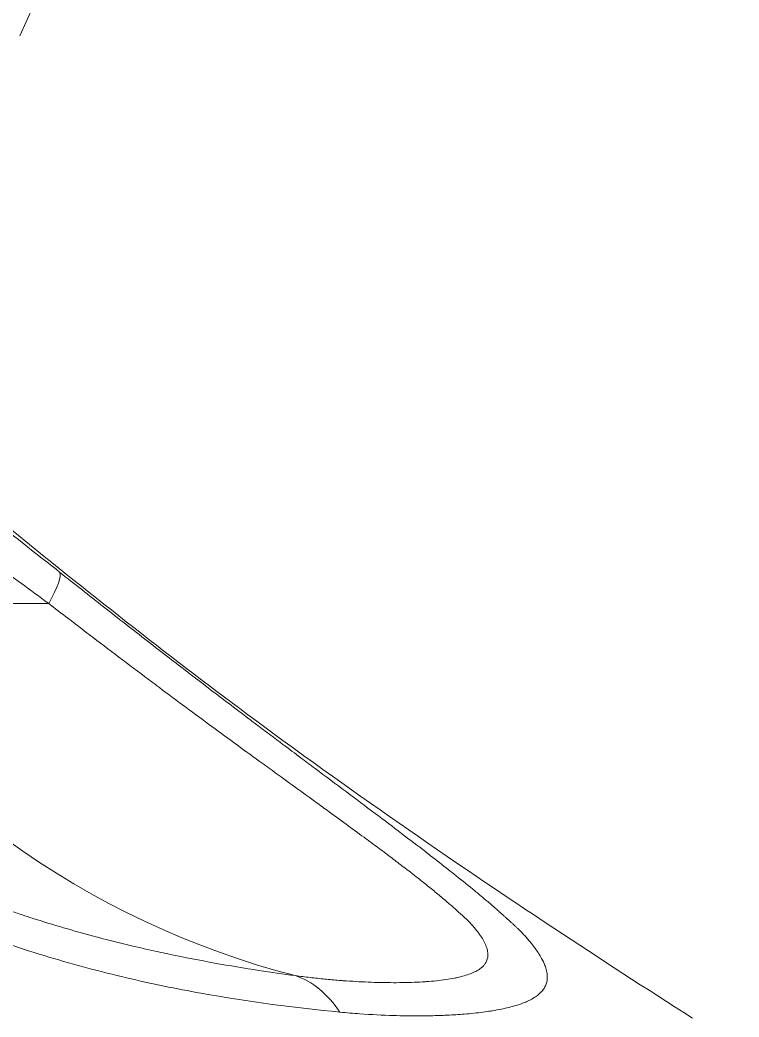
# Model space of a CAD drawing. Header units: millimetres. Extents: x -2122 to 22797, y 3569 to 89276.
# Drawn here: x 9603.5 to 9647, y 88247.2 to 88307.5 of the extents above; entities that cross this region are included whole.
import ezdxf

# ---------------------------------------------------------------- set-up
doc = ezdxf.new("R2010")
doc.units = ezdxf.units.MM
doc.header["$LTSCALE"] = 20
doc.layers.add('IA-DIBUJO', color=3, linetype='Continuous', lineweight=30)

msp = doc.modelspace()

# ---------------------------------------------------------------- linework, layer by layer
at = {"layer": 'IA-DIBUJO', "color": 3, "linetype": 'Continuous', "lineweight": 0, "extrusion": (1.41875e-14, 1, -2.22045e-16)}
for p, q in [((9603.542, 88306.523, 1283.424), (9750.097, 88631.431, 1283.424)), ((9605.284, 88272.206, 1283.424), (9588.967, 88272.206, 1283.424))]:
    msp.add_line(p, q, dxfattribs=at)
at = {"layer": 'IA-DIBUJO', "color": 3, "linetype": 'Continuous', "lineweight": 0, "extrusion": (-3.16777e-30, -2.22045e-16, -1)}
msp.add_ellipse((9599.786, 88266.395, 1283.424), major_axis=(6.13, 7.745), ratio=0.120645, start_param=0.051513, end_param=0.632064, dxfattribs=at)
at = {"layer": 'IA-DIBUJO', "color": 3, "linetype": 'Continuous', "lineweight": 0, "extrusion": (-3.15025e-30, -2.22045e-16, -1)}
msp.add_ellipse((9632.64, 88306.604, 1283.424), major_axis=(0, -58.462), ratio=0.92388, start_param=0.232467, end_param=0.941746, dxfattribs=at)
at = {"layer": 'IA-DIBUJO', "color": 3, "linetype": 'Continuous', "lineweight": 0}
msp.add_ellipse((9618.095, 88240.103, 1283.424), major_axis=(1.39, 9.779), ratio=0.641984, start_param=-0.625589, end_param=-0.115241, dxfattribs=at)
for points, knots in [([(9644.231, 88247.14, 1283.424), (9641.421, 88248.933, 1283.424), (9638.623, 88250.745, 1283.424), (9629.558, 88256.735, 1283.424), (9623.357, 88261.02, 1283.424), (9612.371, 88269.169, 1283.424), (9607.544, 88272.981, 1283.424), (9601.521, 88277.892, 1283.424), (9600.265, 88278.922, 1283.424), (9599.01, 88279.951, 1283.424)], [0, 0, 0, 0, 10.000273, 10.000273, 32.595067, 32.595067, 51.03682, 51.03682, 55.908291, 55.908291, 55.908291, 55.908291]), ([(9598.889, 88279.612, 1283.424), (9599.154, 88279.411, 1283.424), (9599.425, 88279.204, 1283.424), (9599.983, 88278.775, 1283.424), (9600.274, 88278.551, 1283.424), (9601.149, 88277.873, 1283.424), (9601.737, 88277.414, 1283.424), (9603.517, 88276.019, 1283.424), (9604.723, 88275.065, 1283.424), (9605.956, 88274.091, 1283.424)], [0.000042767, 0.000042767, 0.000042767, 0.000042767, 0.000595908, 0.000595908, 0.001191875, 0.001191875, 0.00238381, 0.00238381, 0.00476768, 0.00476768, 0.00476768, 0.00476768]), ([(9605.284, 88272.206, 1283.424), (9604.171, 88273.022, 1283.424), (9603.082, 88273.82, 1283.424), (9602.011, 88274.597, 1283.424), (9600.944, 88275.371, 1283.424), (9599.895, 88276.125, 1283.424), (9598.861, 88276.848, 1283.424)], [0, 0, 0, 0, 0.002106825, 0.002106825, 0.002106825, 0.004207791, 0.004207791, 0.004207791, 0.004207791]), ([(9605.956, 88274.091, 1283.424), (9606.398, 88273.742, 1283.424), (9606.84, 88273.393, 1283.424), (9607.722, 88272.698, 1283.424), (9608.162, 88272.352, 1283.424), (9609.043, 88271.661, 1283.424), (9609.483, 88271.316, 1283.424), (9610.364, 88270.629, 1283.424), (9610.805, 88270.285, 1283.424), (9611.688, 88269.6, 1283.424), (9612.131, 88269.257, 1283.424), (9612.946, 88268.629, 1283.424), (9613.318, 88268.342, 1283.424), (9614.102, 88267.741, 1283.424), (9614.515, 88267.426, 1283.424), (9615.338, 88266.797, 1283.424), (9615.75, 88266.485, 1283.424), (9616.571, 88265.862, 1283.424), (9616.981, 88265.552, 1283.424), (9617.453, 88265.196, 1283.424), (9617.515, 88265.148, 1283.424), (9618.156, 88264.665, 1283.424), (9618.731, 88264.233, 1283.424), (9619.369, 88263.754, 1283.424), (9619.437, 88263.703, 1283.424), (9619.848, 88263.395, 1283.424), (9620.191, 88263.138, 1283.424), (9620.823, 88262.665, 1283.424), (9621.113, 88262.448, 1283.424), (9622.033, 88261.761, 1283.424), (9622.656, 88261.295, 1283.424), (9623.865, 88260.391, 1283.424), (9624.451, 88259.952, 1283.424), (9625.569, 88259.112, 1283.424), (9626.102, 88258.71, 1283.424), (9627.123, 88257.934, 1283.424), (9627.613, 88257.56, 1283.424), (9628.192, 88257.114, 1283.424), (9628.291, 88257.038, 1283.424), (9628.752, 88256.68, 1283.424), (9629.107, 88256.403, 1283.424), (9629.616, 88256.003, 1283.424), (9629.778, 88255.875, 1283.424), (9630.333, 88255.433, 1283.424), (9630.714, 88255.124, 1283.424), (9631.172, 88254.748, 1283.424), (9631.262, 88254.673, 1283.424), (9631.488, 88254.486, 1283.424), (9631.624, 88254.372, 1283.424), (9631.786, 88254.235, 1283.424), (9631.816, 88254.21, 1283.424), (9631.899, 88254.14, 1283.424), (9631.951, 88254.095, 1283.424), (9632.031, 88254.026, 1283.424), (9632.059, 88254.002, 1283.424), (9632.115, 88253.953, 1283.424), (9632.143, 88253.929, 1283.424), (9632.2, 88253.879, 1283.424), (9632.229, 88253.854, 1283.424), (9632.288, 88253.802, 1283.424), (9632.318, 88253.775, 1283.424), (9632.379, 88253.721, 1283.424), (9632.41, 88253.693, 1283.424), (9632.475, 88253.636, 1283.424), (9632.508, 88253.606, 1283.424), (9632.562, 88253.558, 1283.424), (9632.583, 88253.539, 1283.424), (9632.653, 88253.477, 1283.424), (9632.703, 88253.433, 1283.424), (9632.795, 88253.35, 1283.424), (9632.838, 88253.311, 1283.424), (9632.922, 88253.236, 1283.424), (9632.963, 88253.199, 1283.424), (9633.043, 88253.127, 1283.424), (9633.083, 88253.091, 1283.424), (9633.144, 88253.036, 1283.424), (9633.167, 88253.016, 1283.424), (9633.237, 88252.952, 1283.424), (9633.284, 88252.909, 1283.424), (9633.378, 88252.823, 1283.424), (9633.425, 88252.78, 1283.424), (9633.514, 88252.698, 1283.424), (9633.557, 88252.659, 1283.424), (9633.644, 88252.579, 1283.424), (9633.687, 88252.539, 1283.424), (9633.735, 88252.495, 1283.424), (9633.74, 88252.489, 1283.424), (9633.746, 88252.484, 1283.424)], [0, 0, 0, 0, 0.00085251, 0.00085251, 0.00170236, 0.00170236, 0.00255038, 0.00255038, 0.00339841, 0.00339841, 0.00424835, 0.00424835, 0.00496213, 0.00496213, 0.00575154, 0.00575154, 0.00653777, 0.00653777, 0.00732252, 0.00732252, 0.00744319, 0.00744319, 0.00855278, 0.00855278, 0.00868372, 0.00868372, 0.0093531, 0.0093531, 0.00992425, 0.00992425, 0.01118259, 0.01118259, 0.01240532, 0.01240532, 0.0135571, 0.0135571, 0.01465739, 0.01465739, 0.01488638, 0.01488638, 0.0157277, 0.0157277, 0.01612691, 0.01612691, 0.01712065, 0.01712065, 0.01736745, 0.01736745, 0.01774629, 0.01774629, 0.0178324, 0.0178324, 0.01798771, 0.01798771, 0.01807198, 0.01807198, 0.01815835, 0.01815835, 0.01824719, 0.01824719, 0.01834095, 0.01834095, 0.0184382, 0.0184382, 0.01854286, 0.01854286, 0.01860798, 0.01860798, 0.01876304, 0.01876304, 0.01889938, 0.01889938, 0.01902974, 0.01902974, 0.01915589, 0.01915589, 0.01922824, 0.01922824, 0.01938331, 0.01938331, 0.01953838, 0.01953838, 0.01968216, 0.01968216, 0.01982919, 0.01982919, 0.01984851, 0.01984851, 0.01984851, 0.01984851]), ([(9620.197, 88249.714, 1283.424), (9620.5, 88249.673, 1283.424), (9620.798, 88249.635, 1283.424), (9621.391, 88249.566, 1283.424), (9621.685, 88249.534, 1283.424), (9622.27, 88249.476, 1283.424), (9622.56, 88249.45, 1283.424), (9622.934, 88249.42, 1283.424), (9623.021, 88249.414, 1283.424), (9623.361, 88249.388, 1283.424), (9623.613, 88249.372, 1283.424), (9624.112, 88249.343, 1283.424), (9624.359, 88249.33, 1283.424), (9624.848, 88249.31, 1283.424), (9625.091, 88249.302, 1283.424), (9625.478, 88249.293, 1283.424), (9625.624, 88249.291, 1283.424), (9626.021, 88249.286, 1283.424), (9626.268, 88249.286, 1283.424), (9626.753, 88249.29, 1283.424), (9626.991, 88249.295, 1283.424), (9627.456, 88249.311, 1283.424), (9627.684, 88249.321, 1283.424), (9627.981, 88249.339, 1283.424), (9628.056, 88249.344, 1283.424), (9628.338, 88249.364, 1283.424), (9628.54, 88249.382, 1283.424), (9628.933, 88249.422, 1283.424), (9629.123, 88249.446, 1283.424), (9629.486, 88249.499, 1283.424), (9629.66, 88249.528, 1283.424), (9629.916, 88249.578, 1283.424), (9630.004, 88249.597, 1283.424), (9630.24, 88249.652, 1283.424), (9630.383, 88249.69, 1283.424), (9630.648, 88249.772, 1283.424), (9630.771, 88249.816, 1283.424), (9630.996, 88249.909, 1283.424), (9631.098, 88249.958, 1283.424), (9631.278, 88250.059, 1283.424), (9631.358, 88250.112, 1283.424), (9631.484, 88250.21, 1283.424), (9631.534, 88250.255, 1283.424), (9631.624, 88250.349, 1283.424), (9631.663, 88250.399, 1283.424), (9631.726, 88250.493, 1283.424), (9631.751, 88250.536, 1283.424), (9631.807, 88250.659, 1283.424), (9631.831, 88250.74, 1283.424), (9631.856, 88250.911, 1283.424), (9631.858, 88251, 1283.424), (9631.838, 88251.191, 1283.424), (9631.816, 88251.293, 1283.424), (9631.75, 88251.499, 1283.424), (9631.707, 88251.603, 1283.424), (9631.602, 88251.815, 1283.424), (9631.54, 88251.923, 1283.424), (9631.396, 88252.146, 1283.424), (9631.314, 88252.261, 1283.424), (9631.209, 88252.395, 1283.424), (9631.197, 88252.411, 1283.424), (9631.083, 88252.554, 1283.424), (9630.972, 88252.684, 1283.424), (9630.726, 88252.949, 1283.424), (9630.591, 88253.084, 1283.424), (9630.348, 88253.312, 1283.424), (9630.249, 88253.403, 1283.424), (9630.09, 88253.546, 1283.424), (9630.032, 88253.599, 1283.424), (9629.839, 88253.772, 1283.424), (9629.701, 88253.894, 1283.424), (9629.529, 88254.044, 1283.424), (9629.498, 88254.07, 1283.424), (9629.284, 88254.256, 1283.424), (9629.094, 88254.418, 1283.424), (9628.7, 88254.746, 1283.424), (9628.495, 88254.913, 1283.424), (9628.071, 88255.254, 1283.424), (9627.852, 88255.428, 1283.424), (9627.461, 88255.734, 1283.424), (9627.293, 88255.865, 1283.424), (9626.888, 88256.178, 1283.424), (9626.648, 88256.361, 1283.424), (9626.161, 88256.731, 1283.424), (9625.913, 88256.918, 1283.424), (9625.412, 88257.294, 1283.424), (9625.157, 88257.483, 1283.424), (9624.721, 88257.806, 1283.424), (9624.541, 88257.939, 1283.424), (9624.002, 88258.337, 1283.424), (9623.639, 88258.603, 1283.424), (9622.893, 88259.147, 1283.424), (9622.511, 88259.425, 1283.424), (9621.873, 88259.889, 1283.424), (9621.62, 88260.072, 1283.424), (9620.924, 88260.577, 1283.424), (9620.478, 88260.9, 1283.424), (9619.569, 88261.558, 1283.424), (9619.107, 88261.893, 1283.424), (9618.495, 88262.336, 1283.424), (9618.35, 88262.442, 1283.424), (9617.703, 88262.911, 1283.424), (9617.201, 88263.276, 1283.424), (9616.184, 88264.019, 1283.424), (9615.669, 88264.396, 1283.424), (9614.629, 88265.159, 1283.424), (9614.106, 88265.545, 1283.424), (9613.046, 88266.328, 1283.424), (9612.511, 88266.726, 1283.424), (9611.897, 88267.184, 1283.424), (9611.818, 88267.243, 1283.424), (9611.146, 88267.745, 1283.424), (9610.554, 88268.19, 1283.424), (9609.372, 88269.083, 1283.424), (9608.782, 88269.53, 1283.424), (9607.608, 88270.424, 1283.424), (9607.024, 88270.87, 1283.424), (9606.055, 88271.614, 1283.424), (9605.669, 88271.909, 1283.424), (9605.284, 88272.206, 1283.424)], [0, 0, 0, 0, 0.00062223, 0.00062223, 0.0012506, 0.0012506, 0.00188835, 0.00188835, 0.0020816, 0.0020816, 0.00265194, 0.00265194, 0.00322559, 0.00322559, 0.00380488, 0.00380488, 0.00416319, 0.00416319, 0.00478456, 0.00478456, 0.00540861, 0.00540861, 0.00603331, 0.00603331, 0.00624479, 0.00624479, 0.00683992, 0.00683992, 0.00743223, 0.00743223, 0.0080128, 0.0080128, 0.00832638, 0.00832638, 0.00887589, 0.00887589, 0.00941196, 0.00941196, 0.00992762, 0.00992762, 0.01040798, 0.01040798, 0.01077502, 0.01077502, 0.01114421, 0.01114421, 0.01144877, 0.01144877, 0.01196917, 0.01196917, 0.01248957, 0.01248957, 0.01302645, 0.01302645, 0.01353037, 0.01353037, 0.01401395, 0.01401395, 0.01450486, 0.01450486, 0.01457117, 0.01457117, 0.01509342, 0.01509342, 0.01561197, 0.01561197, 0.01594378, 0.01594378, 0.01613236, 0.01613236, 0.01655995, 0.01655995, 0.01665276, 0.01665276, 0.01720211, 0.01720211, 0.01775722, 0.01775722, 0.01832023, 0.01832023, 0.01873436, 0.01873436, 0.01930074, 0.01930074, 0.01986428, 0.01986428, 0.02042562, 0.02042562, 0.02081595, 0.02081595, 0.02158851, 0.02158851, 0.02238148, 0.02238148, 0.02289755, 0.02289755, 0.02379056, 0.02379056, 0.02469737, 0.02469737, 0.02497914, 0.02497914, 0.0259483, 0.0259483, 0.02694381, 0.02694381, 0.02795534, 0.02795534, 0.02898965, 0.02898965, 0.02914234, 0.02914234, 0.03028779, 0.03028779, 0.03142963, 0.03142963, 0.03255994, 0.03255994, 0.03330553, 0.03330553, 0.03330553, 0.03330553]), ([(9587.184, 88261.788, 1283.424), (9587.345, 88261.668, 1283.424), (9587.506, 88261.549, 1283.424), (9587.668, 88261.431, 1283.424), (9587.833, 88261.31, 1283.424), (9587.998, 88261.19, 1283.424), (9588.164, 88261.07, 1283.424), (9588.178, 88261.06, 1283.424), (9588.193, 88261.05, 1283.424), (9588.207, 88261.039, 1283.424), (9588.378, 88260.916, 1283.424), (9588.55, 88260.794, 1283.424), (9588.722, 88260.673, 1283.424), (9588.795, 88260.622, 1283.424), (9588.868, 88260.571, 1283.424), (9588.941, 88260.52, 1283.424), (9589.04, 88260.451, 1283.424), (9589.139, 88260.383, 1283.424), (9589.239, 88260.315, 1283.424), (9589.712, 88259.992, 1283.424), (9590.189, 88259.679, 1283.424), (9590.671, 88259.376, 1283.424), (9590.76, 88259.32, 1283.424), (9590.849, 88259.264, 1283.424), (9590.939, 88259.209, 1283.424), (9591.071, 88259.127, 1283.424), (9591.203, 88259.045, 1283.424), (9591.336, 88258.965, 1283.424), (9591.885, 88258.631, 1283.424), (9592.439, 88258.31, 1283.424), (9592.997, 88258, 1283.424), (9593.157, 88257.911, 1283.424), (9593.318, 88257.823, 1283.424), (9593.479, 88257.736, 1283.424), (9593.892, 88257.512, 1283.424), (9594.308, 88257.293, 1283.424), (9594.724, 88257.082, 1283.424), (9594.853, 88257.016, 1283.424), (9594.981, 88256.951, 1283.424), (9595.11, 88256.887, 1283.424), (9595.292, 88256.796, 1283.424), (9595.473, 88256.707, 1283.424), (9595.655, 88256.619, 1283.424), (9596.279, 88256.315, 1283.424), (9596.902, 88256.026, 1283.424), (9597.523, 88255.751, 1283.424), (9598.145, 88255.475, 1283.424), (9598.766, 88255.212, 1283.424), (9599.385, 88254.96, 1283.424), (9599.586, 88254.879, 1283.424), (9599.787, 88254.798, 1283.424), (9599.988, 88254.719, 1283.424), (9600.959, 88254.336, 1283.424), (9601.928, 88253.981, 1283.424), (9602.892, 88253.65, 1283.424), (9603.158, 88253.558, 1283.424), (9603.424, 88253.469, 1283.424), (9603.69, 88253.381, 1283.424), (9603.887, 88253.316, 1283.424), (9604.084, 88253.252, 1283.424), (9604.281, 88253.188, 1283.424), (9604.918, 88252.984, 1283.424), (9605.555, 88252.789, 1283.424), (9606.188, 88252.604, 1283.424), (9606.795, 88252.426, 1283.424), (9607.399, 88252.257, 1283.424), (9607.998, 88252.097, 1283.424), (9608.168, 88252.052, 1283.424), (9608.338, 88252.007, 1283.424), (9608.507, 88251.963, 1283.424), (9609.378, 88251.736, 1283.424), (9610.238, 88251.527, 1283.424), (9611.086, 88251.334, 1283.424), (9611.461, 88251.248, 1283.424), (9611.833, 88251.166, 1283.424), (9612.203, 88251.087, 1283.424), (9612.328, 88251.06, 1283.424), (9612.453, 88251.033, 1283.424), (9612.577, 88251.007, 1283.424), (9613.505, 88250.812, 1283.424), (9614.42, 88250.635, 1283.424), (9615.319, 88250.473, 1283.424), (9616.229, 88250.309, 1283.424), (9617.124, 88250.161, 1283.424), (9618.003, 88250.027, 1283.424), (9618.746, 88249.913, 1283.424), (9619.477, 88249.81, 1283.424), (9620.197, 88249.714, 1283.424)], [0, 0, 0, 0, 0.00030426, 0.00030426, 0.00030426, 0.00061545, 0.00061545, 0.00061545, 0.00064268, 0.00064268, 0.00064268, 0.00096402, 0.00096402, 0.00096402, 0.00110074, 0.00110074, 0.00110074, 0.00128536, 0.00128536, 0.00128536, 0.00216634, 0.00216634, 0.00216634, 0.00232958, 0.00232958, 0.00232958, 0.00257072, 0.00257072, 0.00257072, 0.00356951, 0.00356951, 0.00356951, 0.00385608, 0.00385608, 0.00385608, 0.0045921, 0.0045921, 0.0045921, 0.00481984, 0.00481984, 0.00481984, 0.00514144, 0.00514144, 0.00514144, 0.00624741, 0.00624741, 0.00624741, 0.00735338, 0.00735338, 0.00735338, 0.00771216, 0.00771216, 0.00771216, 0.00944827, 0.00944827, 0.00944827, 0.00992744, 0.00992744, 0.00992744, 0.01028288, 0.01028288, 0.01028288, 0.011434, 0.011434, 0.011434, 0.01253886, 0.01253886, 0.01253886, 0.0128536, 0.0128536, 0.0128536, 0.01447005, 0.01447005, 0.01447005, 0.01518303, 0.01518303, 0.01518303, 0.01542432, 0.01542432, 0.01542432, 0.01721973, 0.01721973, 0.01721973, 0.01903444, 0.01903444, 0.01903444, 0.02056575, 0.02056575, 0.02056575, 0.02056575]), ([(9622.898, 88247.507, 1283.424), (9620.235, 88247.761, 1283.424), (9617.426, 88248.123, 1283.424), (9613.017, 88248.917, 1283.424), (9611.516, 88249.224, 1283.424), (9608.448, 88249.944, 1283.424), (9606.875, 88250.36, 1283.424), (9603.724, 88251.306, 1283.424), (9602.142, 88251.837, 1283.424), (9598.973, 88253.039, 1283.424), (9597.384, 88253.709, 1283.424), (9595, 88254.844, 1283.424), (9594.201, 88255.246, 1283.424), (9592.622, 88256.09, 1283.424), (9591.841, 88256.532, 1283.424), (9590.3, 88257.458, 1283.424), (9589.539, 88257.942, 1283.424), (9588.415, 88258.703, 1283.424), (9588.043, 88258.962, 1283.424), (9587.489, 88259.36, 1283.424), (9587.306, 88259.495, 1283.424), (9586.939, 88259.767, 1283.424), (9586.754, 88259.907, 1283.424), (9586.576, 88260.044, 1283.424)], [0, 0, 0, 0, 0.00545611, 0.00545611, 0.00818417, 0.00818417, 0.01091222, 0.01091222, 0.01364028, 0.01364028, 0.01636833, 0.01636833, 0.01773236, 0.01773236, 0.01909639, 0.01909639, 0.02046042, 0.02046042, 0.02114243, 0.02114243, 0.02148344, 0.02148344, 0.02182445, 0.02182445, 0.02182445, 0.02182445]), ([(9633.746, 88252.484, 1283.424), (9633.755, 88252.476, 1283.424), (9633.763, 88252.466, 1283.424), (9633.782, 88252.447, 1283.424), (9633.792, 88252.437, 1283.424), (9633.841, 88252.386, 1283.424), (9633.88, 88252.346, 1283.424), (9633.992, 88252.226, 1283.424), (9634.064, 88252.148, 1283.424), (9634.196, 88252.001, 1283.424), (9634.256, 88251.933, 1283.424), (9634.322, 88251.855, 1283.424), (9634.329, 88251.846, 1283.424), (9634.359, 88251.811, 1283.424), (9634.381, 88251.784, 1283.424), (9634.433, 88251.722, 1283.424), (9634.462, 88251.686, 1283.424), (9634.575, 88251.546, 1283.424), (9634.654, 88251.442, 1283.424), (9634.802, 88251.238, 1283.424), (9634.87, 88251.137, 1283.424), (9634.948, 88251.016, 1283.424), (9634.963, 88250.993, 1283.424), (9634.998, 88250.935, 1283.424), (9635.019, 88250.901, 1283.424), (9635.126, 88250.718, 1283.424), (9635.199, 88250.575, 1283.424), (9635.294, 88250.353, 1283.424), (9635.325, 88250.272, 1283.424), (9635.354, 88250.182, 1283.424), (9635.357, 88250.171, 1283.424), (9635.395, 88250.048, 1283.424), (9635.42, 88249.94, 1283.424), (9635.447, 88249.735, 1283.424), (9635.452, 88249.638, 1283.424), (9635.446, 88249.537, 1283.424), (9635.445, 88249.529, 1283.424), (9635.438, 88249.435, 1283.424), (9635.424, 88249.352, 1283.424), (9635.378, 88249.189, 1283.424), (9635.346, 88249.11, 1283.424), (9635.289, 88249.003, 1283.424), (9635.272, 88248.973, 1283.424), (9635.205, 88248.867, 1283.424), (9635.147, 88248.794, 1283.424), (9635.031, 88248.671, 1283.424), (9634.976, 88248.619, 1283.424), (9634.758, 88248.438, 1283.424), (9634.567, 88248.319, 1283.424), (9634.259, 88248.169, 1283.424), (9634.166, 88248.128, 1283.424), (9633.911, 88248.024, 1283.424), (9633.739, 88247.964, 1283.424), (9633.422, 88247.868, 1283.424), (9633.282, 88247.829, 1283.424), (9632.828, 88247.716, 1283.424), (9632.496, 88247.648, 1283.424), (9632.106, 88247.584, 1283.424), (9632.07, 88247.579, 1283.424), (9631.877, 88247.548, 1283.424), (9631.715, 88247.525, 1283.424), (9631.192, 88247.457, 1283.424), (9630.816, 88247.418, 1283.424), (9630.096, 88247.36, 1283.424), (9629.757, 88247.338, 1283.424), (9629.289, 88247.316, 1283.424), (9629.17, 88247.311, 1283.424), (9628.704, 88247.293, 1283.424), (9628.348, 88247.285, 1283.424), (9627.96, 88247.281, 1283.424), (9627.935, 88247.281, 1283.424), (9627.398, 88247.276, 1283.424), (9626.868, 88247.281, 1283.424), (9626.262, 88247.298, 1283.424), (9626.201, 88247.3, 1283.424), (9625.487, 88247.322, 1283.424), (9624.811, 88247.356, 1283.424), (9623.715, 88247.434, 1283.424), (9623.31, 88247.468, 1283.424), (9622.898, 88247.507, 1283.424)], [-0.00000006, -0.00000006, -0.00000006, -0.00000006, 0.00003666, 0.00003666, 0.00007861, 0.00007861, 0.00024628, 0.00024628, 0.00057713, 0.00057713, 0.0008698, 0.0008698, 0.00090799, 0.00090799, 0.00102142, 0.00102142, 0.00117465, 0.00117465, 0.00162911, 0.00162911, 0.00208277, 0.00208277, 0.00218891, 0.00218891, 0.00234935, 0.00234935, 0.00304582, 0.00304582, 0.00346605, 0.00346605, 0.00352406, 0.00352406, 0.00412261, 0.00412261, 0.00469877, 0.00469877, 0.00474823, 0.00474823, 0.00528058, 0.00528058, 0.00583022, 0.00583022, 0.00604646, 0.00604646, 0.00661417, 0.00661417, 0.00704818, 0.00704818, 0.00819627, 0.00819627, 0.00864986, 0.00864986, 0.0093976, 0.0093976, 0.00994543, 0.00994543, 0.01111522, 0.01111522, 0.01123331, 0.01123331, 0.01174701, 0.01174701, 0.01285915, 0.01285915, 0.01378506, 0.01378506, 0.01409642, 0.01409642, 0.01499066, 0.01499066, 0.01505018, 0.01505018, 0.01630673, 0.01630673, 0.01644584, 0.01644584, 0.0179417, 0.0179417, 0.01879525, 0.01879525, 0.01879525, 0.01879525])]:
    msp.add_open_spline(points, degree=3, knots=knots, dxfattribs=at)

doc.saveas('drawing.dxf')
